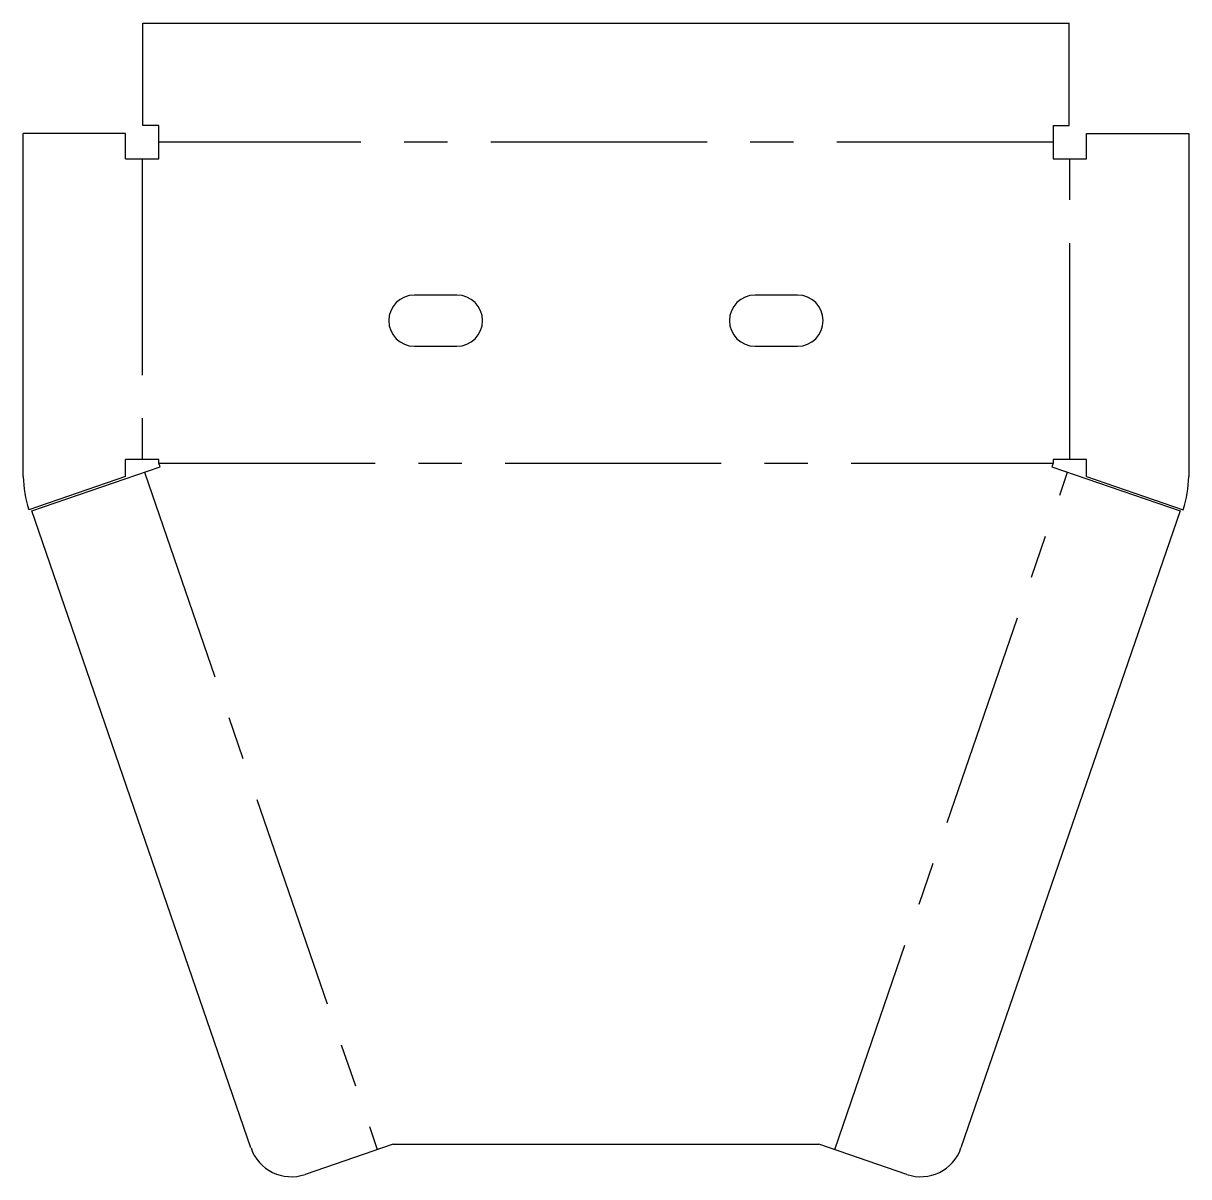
# Model space of a CAD drawing. Header units: inches. Extents: x 3.98 to 6.68, y 3.56 to 6.23.
import ezdxf

# ---------------------------------------------------------------- set-up
doc = ezdxf.new("R2010")
doc.units = ezdxf.units.IN
doc.header["$MEASUREMENT"] = 0
doc.linetypes.add('CENTERX2', pattern=[0.8, 0.5, -0.1, 0.1, -0.1])

msp = doc.modelspace()

# ---------------------------------------------------------------- linework, layer by layer
at = {"color": 7, "linetype": 'Continuous', "lineweight": 25}
for p, q in [((4.2585, 5.9896), (4.2585, 6.2259)), ((4.2585, 6.2259), (6.4002, 6.2259)), ((6.4002, 5.9896), (6.4002, 6.2259)), ((4.2955, 5.9896), (4.2585, 5.9896)), ((4.2959, 5.9123), (4.2955, 5.9896)), ((6.3632, 5.9896), (6.3628, 5.9123)), ((6.3632, 5.9896), (6.4002, 5.9896)), ((3.9824, 5.178), (3.9824, 5.9714)), ((4.2186, 5.9714), (3.9824, 5.9714)), ((4.2186, 5.9127), (4.2186, 5.9714)), ((6.4401, 5.9127), (6.4401, 5.9714)), ((6.4401, 5.9714), (6.6763, 5.9714)), ((6.6763, 5.9714), (6.6763, 5.178)), ((4.2186, 5.9127), (4.2959, 5.9123)), ((6.3628, 5.9123), (6.4401, 5.9127)), ((4.9849, 5.5974), (4.8864, 5.5974)), ((5.7723, 5.5974), (5.6738, 5.5974)), ((4.8864, 5.4793), (4.9849, 5.4793)), ((5.6738, 5.4793), (5.7723, 5.4793)), ((4.0024, 5.0983), (4.2988, 5.2002)), ((4.2959, 5.2174), (4.2186, 5.2174)), ((4.2186, 5.178), (4.2186, 5.2174)), ((4.2959, 5.2088), (4.2959, 5.2174)), ((4.2988, 5.2002), (4.2959, 5.2088)), ((6.3628, 5.2088), (6.3599, 5.2002)), ((6.3599, 5.2002), (6.6564, 5.0983)), ((6.4401, 5.2174), (6.3628, 5.2174)), ((6.3628, 5.2174), (6.3628, 5.2088)), ((6.4401, 5.178), (6.4401, 5.2174)), ((4.2186, 5.178), (3.9952, 5.1011)), ((6.4401, 5.178), (6.6635, 5.1011)), ((4.5087, 3.6251), (4.0024, 5.0983)), ((6.6564, 5.0983), (6.15, 3.6251)), ((4.8372, 3.634), (4.6338, 3.5641)), ((4.8372, 3.634), (5.8215, 3.634)), ((6.0249, 3.5641), (5.8215, 3.634))]:
    msp.add_line(p, q, dxfattribs=at)
at = {"color": 7, "linetype": 'CENTERX2'}
for p, q in [((6.363, 5.951), (4.2957, 5.951)), ((4.2572, 5.9125), (4.2572, 5.2174)), ((6.4015, 5.2174), (6.4015, 5.9125)), ((4.2959, 5.2088), (6.3628, 5.2088)), ((4.2623, 5.1876), (4.8007, 3.6214)), ((5.858, 3.6214), (6.3964, 5.1876))]:
    msp.add_line(p, q, dxfattribs=at)
at = {"color": 7, "linetype": 'Continuous', "lineweight": 25}
for centre, radius, start, end in [((4.8864, 5.5383), 0.0591, 90, 270), ((4.9849, 5.5383), 0.0591, 270, 90), ((5.6738, 5.5383), 0.0591, 90, 270), ((5.7723, 5.5383), 0.0591, 270, 90), ((4.2186, 5.178), 0.2362, 180, 199), ((6.4401, 5.178), 0.2362, 341, 0), ((4.6018, 3.6571), 0.0984, 198.9704, 288.9704), ((6.0569, 3.6571), 0.0984, 251.0296, 341.0296)]:
    msp.add_arc(centre, radius, start, end, dxfattribs=at)

doc.saveas('drawing.dxf')
